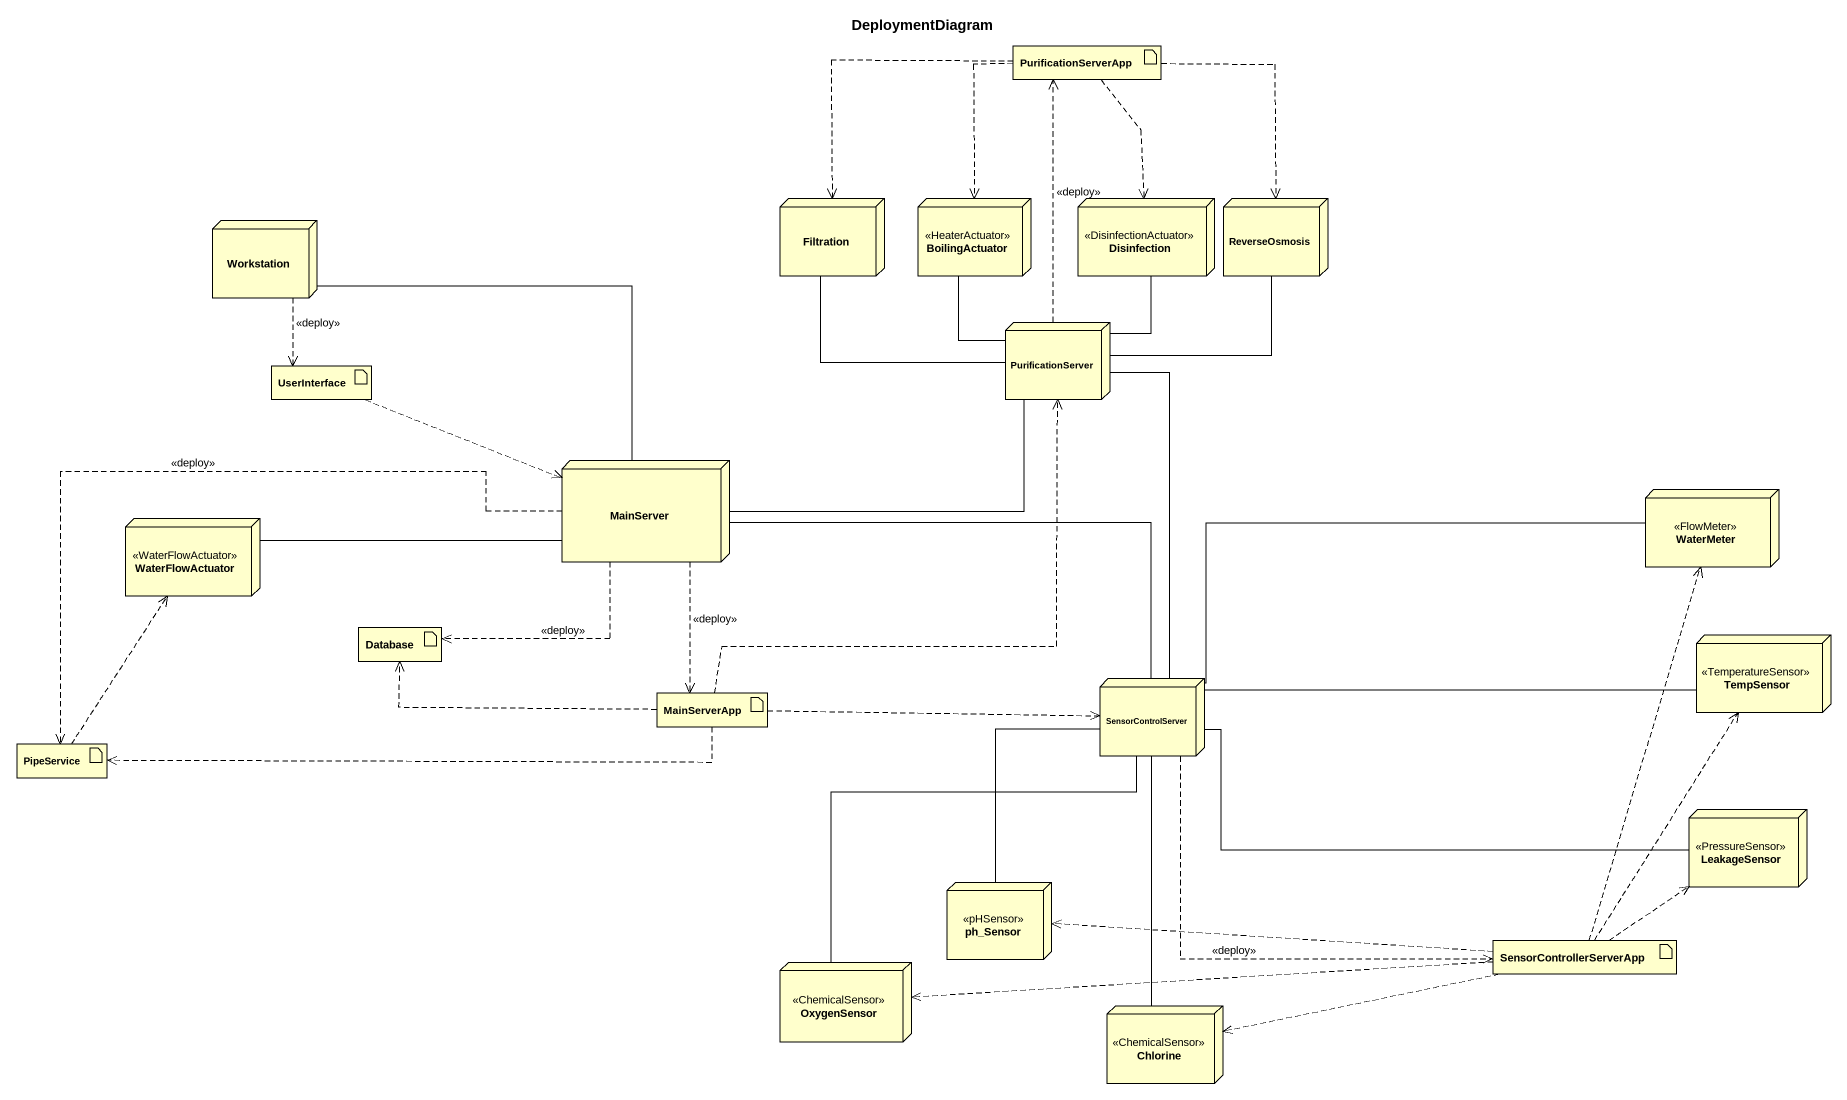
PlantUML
@startuml
title DeploymentDiagram
artifact PurificationServerApp
node Workstation
node Filtration
node BoilingActuator <<HeaterActuator>>
node Disinfection <<DisinfectionActuator>>
node ReverseOsmosis
artifact UserInterface
node PurificationServer
node MainServer
node WaterMeter <<FlowMeter>>
node WaterFlowActuator <<WaterFlowActuator>>
artifact "Database" as Database_
node TempSensor <<TemperatureSensor>>
artifact MainServerApp
node SensorControlServer
artifact PipeService
node LeakageSensor <<PressureSensor>>
node ph_Sensor <<pHSensor>>
node OxygenSensor <<ChemicalSensor>>
artifact SensorControllerServerApp
node Chlorine <<ChemicalSensor>>
PurificationServerApp ..> Filtration
PurificationServerApp ..> BoilingActuator
PurificationServerApp ..> Disinfection
PurificationServerApp ..> ReverseOsmosis
Workstation ..> UserInterface : <<deploy>>
Workstation -- MainServer
UserInterface .right.> MainServer
PurificationServer .up.> PurificationServerApp : <<deploy>>
PurificationServer -left- Filtration
PurificationServer -up- BoilingActuator
PurificationServer -up- Disinfection
PurificationServer -right- ReverseOsmosis
MainServer -right- PurificationServer
MainServer .left.> Database_ : <<deploy>>
MainServer ..> MainServerApp : <<deploy>>
MainServer .left.> PipeService : <<deploy>>
WaterFlowActuator -right- MainServer
MainServerApp .up.> PurificationServer
MainServerApp .left.> Database_
MainServerApp .right.> SensorControlServer
MainServerApp .left.> PipeService
SensorControlServer -up- PurificationServer
SensorControlServer -left- MainServer
SensorControlServer -right- WaterMeter
SensorControlServer -right- TempSensor
SensorControlServer -right- LeakageSensor
SensorControlServer -- ph_Sensor
SensorControlServer .right.> SensorControllerServerApp : <<deploy>>
SensorControlServer -- Chlorine
PipeService .up.> WaterFlowActuator
OxygenSensor -up- SensorControlServer
SensorControllerServerApp .up.> WaterMeter
SensorControllerServerApp .up.> TempSensor
SensorControllerServerApp .up.> LeakageSensor
SensorControllerServerApp .left.> ph_Sensor
SensorControllerServerApp .left.> OxygenSensor
SensorControllerServerApp .left.> Chlorine
@enduml
